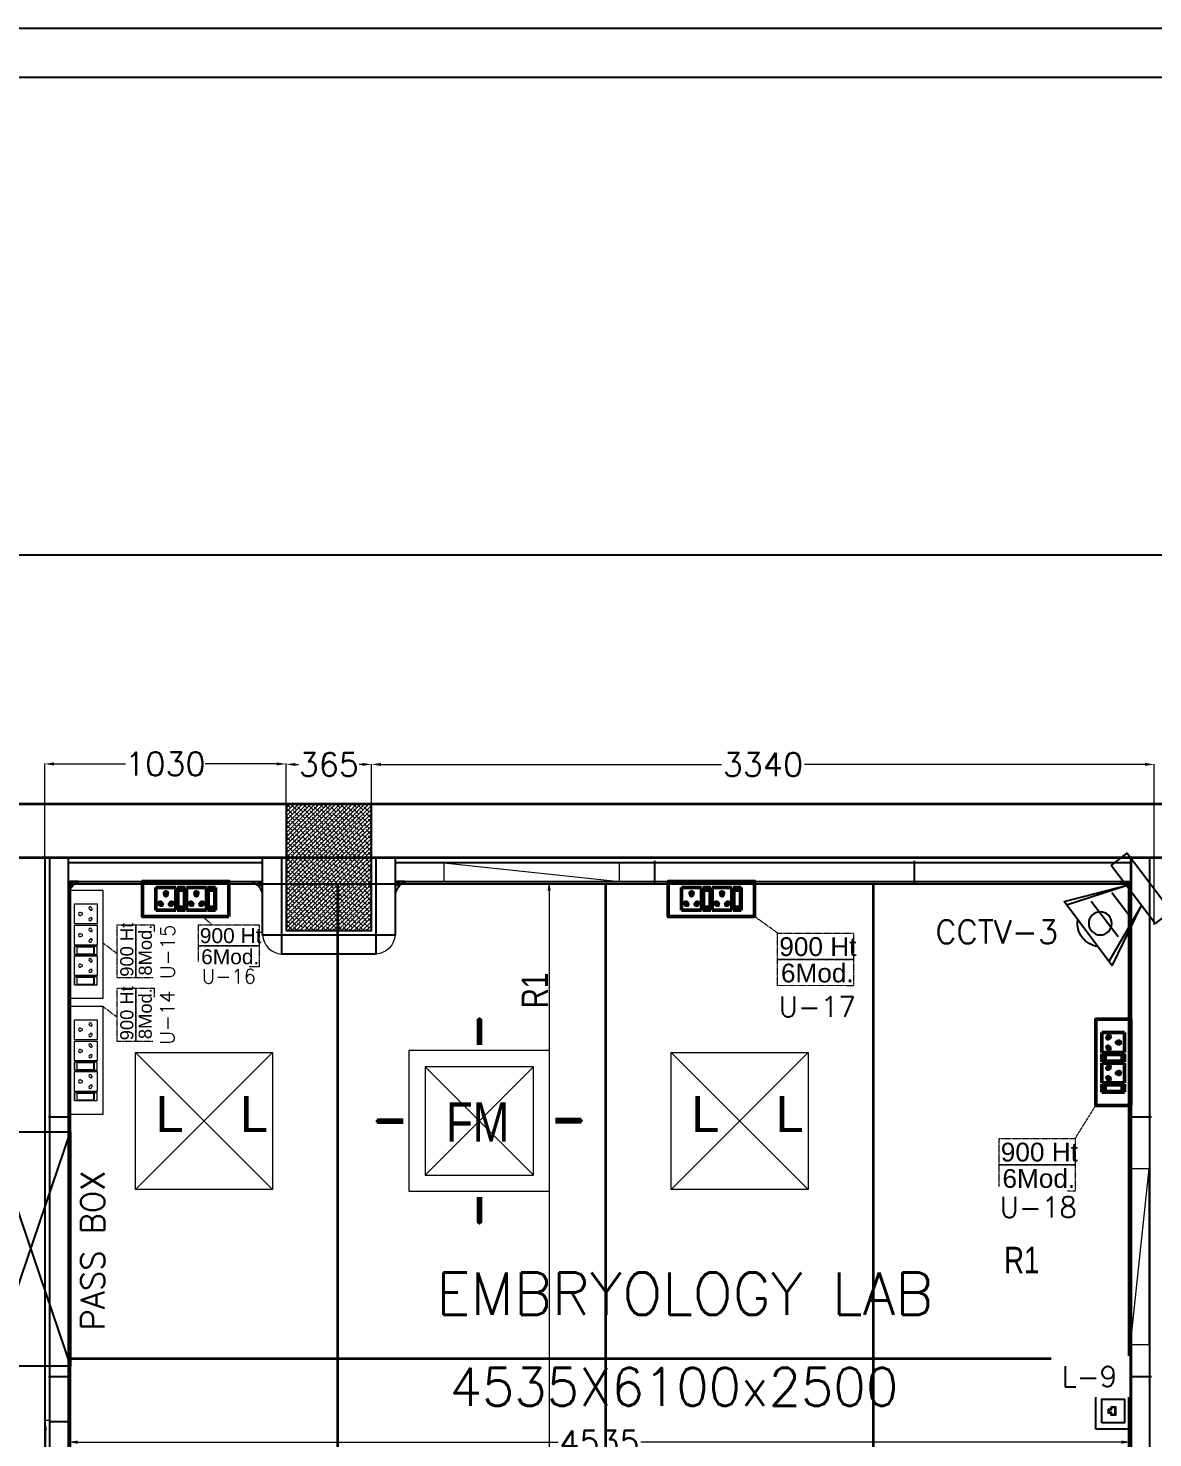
# Model space of a CAD drawing. Header units: millimetres. Extents: x -9331 to 31242, y -4188 to 24622.
# Drawn here: x 20885 to 25684, y 18608 to 24622 of the extents above; entities that cross this region are included whole.
import ezdxf
from ezdxf.enums import TextEntityAlignment as Align

# ---------------------------------------------------------------- set-up
doc = ezdxf.new("R2010")
doc.units = ezdxf.units.MM
for name, pattern in [('1', [0]), ('CONTINU', [0]), ('DASHED', [0.75, 0.5, -0.25]), ('DASHED2', [0.375, 0.25, -0.125])]:
    doc.linetypes.add(name, pattern=pattern)
for name, color, linetype, lineweight in [('0 Room description', 6, 'Continuous', 5), ('0 Room Dimensions', 7, 'Continuous', 0), ('90deg Corner', 96, 'Continuous', 0), ('Ahlada 50mm Ceiling Panels', 191, 'Continuous', 0), ('Ahlada 50mm Wall Panel', 94, 'Continuous', 0), ('Ahlada Coving', 3, 'Continuous', 0), ('D.F', 251, 'Continuous', 5), ('DIM', 7, 'Continuous', 0), ('ELE. 2N0S OF 6-16 UPS SOCKETS', 191, 'Continuous', 15), ('FA-FIRE TEXT', 7, 'Continuous', 0), ('MEP_HVAC_RA_RAISERS', 3, 'Continuous', 0), ('P-Wall', 8, 'Continuous', 35), ('Partition-80WP', 7, 'Continuous', 5), ('Supply Diffusers', 3, 'Continuous', 0)]:
    doc.layers.add(name, color=color, linetype=linetype, lineweight=lineweight)
doc.layers.add('CFT_LOOPING', color=7, linetype='1', lineweight=0, true_color=0xd6d600)
doc.layers.add('ELE-42W EMERGENCY DOWN LIGHT', color=7, linetype='Continuous', lineweight=0, true_color=0x608ec6)
for name, color, linetype in [('col', 5, 'Continuous'), ('Dimensions', 7, 'Continuous'), ('ELE-8M 6-16A UPS SOCKET', 223, 'Continuous'), ('ELE-LIGHTING TEXT', 7, 'Continuous'), ('ELE.LAN POINT', 3, 'Continuous'), ('LV.CC CEMARA', 66, 'Continuous'), ('MEP_HVAC_SUPPLY_DIFFUSER', 5, 'Continuous'), ('TEXT', 6, 'Continuous'), ('wall', 1, 'Continuous')]:
    doc.layers.add(name, color=color, linetype=linetype)
doc.styles.add('ARIAL', font='arial.ttf')
doc.styles.add('ARIEL', font='sanss___.ttf', dxfattribs={"width": 0.75})
doc.styles.add('ROMAN', font='arial.ttf', dxfattribs={"width": 0.8})
doc.styles.add('ROMANS', font='romans.shx')
doc.styles.add('ROMANT', font='romant.shx')
doc.styles.add('SIMPLEX', font='SIMPLEX')
doc.styles.get("Standard").update_dxf_attribs({"font": 'arial.ttf'})
doc.dimstyles.new('AEPL1', dxfattribs={"dimtxt": 100, "dimasz": 40, "dimexe": 1.25, "dimexo": 5, "dimtad": 0, "dimdec": 0, "dimtxsty": 'ROMANS', "dimcen": 2.5, "dimclrd": 250, "dimclre": 250, "dimclrt": 7, "dimadec": 0, "dimazin": 0, "dimtfac": 1, "dimtdec": 0, "dimtmove": 0, "dimatfit": 3, "dimfxl": 1, "dimlwd": 0, "dimlwe": 0, "dimarcsym": 0})
doc.dimstyles.get("Standard").update_dxf_attribs({"dimtxt": 0.18, "dimasz": 0.18, "dimexe": 0.18, "dimexo": 0.0625, "dimgap": 0.09, "dimtad": 0, "dimtih": 1, "dimtoh": 1, "dimdec": 4, "dimzin": 0, "dimdsep": 46, "dimtxsty": 'Standard', "dimcen": 0.09, "dimadec": 0, "dimazin": 0, "dimtfac": 1, "dimtdec": 4, "dimtofl": 0, "dimtmove": 0, "dimatfit": 3, "dimfxl": 1, "dimtolj": 1, "dimtzin": 0, "dimarcsym": 0})
pattern_1 = [(45, (-1465916.582, 211374.826), (-8.83883476, 8.83883476), []), (135, (-1465916.582, 211374.826), (-26.51650429, 8.83883476), [31.25, -18.75])]

# ---------------------------------------------------------------- blocks, each defined once
blk = doc.blocks.new('*D82')
at = {"layer": 'D.F', "color": 5, "lineweight": -2, "transparency": 16777216}
for p, q in [((-4079.5, 21312), (-4079.5, 22373.7)), ((-3579.5, 22373.5), (8403, 22373.5)), ((28695.5, 22373.5), (16713.1, 22373.5)), ((29195.5, 21312), (29195.5, 22373.7))]:
    blk.add_line(p, q, dxfattribs=at)
at = {"layer": 'D.F', "color": 5, "transparency": 16777216}
for points in [[(-3579.5, 22456.9), (-3579.5, 22290.2), (-4079.5, 22373.5)], [(28695.5, 22456.9), (28695.5, 22290.2), (29195.5, 22373.5)]]:
    blk.add_solid(points, dxfattribs=at)
at = {"layer": 'Defpoints', "color": 0, "transparency": 16777216}
for p in [(-4079.5, 22373.5), (-4079.5, 21312), (29195.5, 21312)]:
    blk.add_point(p, dxfattribs=at)
at = {"layer": 'D.F', "color": 7, "transparency": 16777216, "insert": (12558, 22373.5), "char_height": 750, "attachment_point": 5, "style": 'ROMANT'}
blk.add_mtext('\\A1;{\\H0.6667x;INFERTILITY CENTER}', dxfattribs=at)
blk = doc.blocks.new('A010004 Mezz.F. Layout Plan$0$b & c')
at = {"layer": 'Ahlada Coving', "color": 3}
for p, q in [((-4.1, 40.9), (-5.7, 42.5)), ((-2.7, 7.8), (-3.7, 7.8)), ((-3.7, 7.8), (-2.7, 6)), ((4.9, 15.3), (-2.7, 7.8)), ((-2.7, 6), (5.7, 14.4)), ((8.7, 11.4), (0.3, 3)), ((0.3, 3), (2.1, 2)), ((2.1, 3), (9.7, 10.6)), ((2.1, 2), (2.1, 3)), ((36.9, 0), (35.3, 1.6))]:
    blk.add_line(p, q, dxfattribs=at)
blk.add_lwpolyline([(-5.7, 30.7), (-5.7, 5.7), (0, 0), (25, 0), (22.8, 1.5), (13.2, 1.5), (3.6, 4.5), (3.6, 1.5), (0.6, 1.5), (-4.2, 6.3), (-4.2, 9.3), (-1.2, 9.3), (-4.2, 18.9), (-4.2, 28.4), (-5.7, 30.7)], dxfattribs=at)
for radius, start, end in [(44, 181.9548, 220.5976), (42.5, 184.1661, 265.906), (44, 222.2286, 227.7746), (44, 229.4056, 268.1119)]:
    blk.add_arc((38.3, 44), radius, start, end, dxfattribs=at)
blk = doc.blocks.new('90D_CORNER_COVE')
at = {"layer": '90deg Corner', "color": 3}
for p, q in [((-59.1, 65.5), (-40.3, 65.5)), ((-40.3, -15), (-40.3, 65.5)), ((-59.1, -15), (-40.3, -15)), ((-40.3, -15), (-40.3, -33.8)), ((-40.3, -15), (40.2, -15)), ((40.2, -15), (40.2, -33.8))]:
    blk.add_line(p, q, dxfattribs=at)
blk.add_arc((-48.7, -23.5), 89.4, 5.42879, 84.57121, dxfattribs=at)
blk = doc.blocks.new('*D86')
at = {"layer": 'Defpoints', "color": 0, "transparency": 16777216}
for p in [(21985.5, 21483), (20955.5, 21082), (21985.5, 21082)]:
    blk.add_point(p, dxfattribs=at)
at = {"layer": 'DIM', "color": 250, "lineweight": 0, "transparency": 16777216}
for p, q in [((20955.5, 21087), (20955.5, 21484.2)), ((20995.5, 21483), (21300.8, 21483)), ((21945.5, 21483), (21640.2, 21483)), ((21985.5, 21087), (21985.5, 21484.2))]:
    blk.add_line(p, q, dxfattribs=at)
at = {"layer": 'DIM', "color": 250, "transparency": 16777216}
for points in [[(20995.5, 21489.6), (20995.5, 21476.3), (20955.5, 21483)], [(21945.5, 21489.6), (21945.5, 21476.3), (21985.5, 21483)]]:
    blk.add_solid(points, dxfattribs=at)
at = {"layer": 'DIM', "color": 7, "transparency": 16777216, "insert": (21470.5, 21483), "char_height": 100, "attachment_point": 5, "style": 'ROMANS'}
blk.add_mtext('1030', dxfattribs=at)
blk = doc.blocks.new('*D87')
at = {"layer": 'Defpoints', "color": 0, "transparency": 16777216}
for p in [(25690.5, 21480.9), (22350.5, 20772), (25690.5, 20792)]:
    blk.add_point(p, dxfattribs=at)
at = {"layer": 'DIM', "color": 250, "lineweight": 0, "transparency": 16777216}
for p, q in [((22350.5, 20777), (22350.5, 21482.1)), ((22390.5, 21480.9), (23843.7, 21480.9)), ((25650.5, 21480.9), (24197.3, 21480.9)), ((25690.5, 20797), (25690.5, 21482.1))]:
    blk.add_line(p, q, dxfattribs=at)
at = {"layer": 'DIM', "color": 250, "transparency": 16777216}
for points in [[(22390.5, 21487.5), (22390.5, 21474.2), (22350.5, 21480.9)], [(25650.5, 21487.5), (25650.5, 21474.2), (25690.5, 21480.9)]]:
    blk.add_solid(points, dxfattribs=at)
at = {"layer": 'DIM', "color": 7, "transparency": 16777216, "insert": (24020.5, 21480.9), "char_height": 100, "attachment_point": 5, "style": 'ROMANS'}
blk.add_mtext('3340', dxfattribs=at)
blk = doc.blocks.new('Voice')
at = {"layer": 'ELE.LAN POINT', "color": 3}
for points in [[(0, -31.8), (127.9, -31.8), (127.9, 92), (0, 92)], [(21.9, -10), (106, -10), (106, 70.1), (21.9, 70.1)], [(77.3, 21.4), (69.7, 21.4), (69.7, 11.7), (58.1, 11.7), (58.1, 21.4), (50.6, 21.4), (50.6, 38.7), (77.3, 38.7)], [(75.9, 22.8), (68.4, 22.8), (68.4, 13), (59.5, 13), (59.5, 22.8), (52, 22.8), (52, 37.4), (75.9, 37.4)]]:
    blk.add_lwpolyline(points, close=True, dxfattribs=at)
blk = doc.blocks.new('CC CEMARA')
at = {"layer": 'LV.CC CEMARA', "linetype": 'ByBlock'}
for p, q in [((46.7, -104.5), (105.3, -34.9)), ((239.6, -66.6), (64.7, -12.2)), ((232.1, -75.7), (64.7, -12.2)), ((94.5, -242.4), (18.6, -67.1)), ((18.6, -67.1), (104.2, -230.6)), ((81.3, -159.1), (162.8, -62.4)), ((94.5, -242.4), (239.6, -66.6))]:
    blk.add_line(p, q, dxfattribs=at)
blk.add_lwpolyline([(110.8, 42.8), (66.4, 79.7), (-66.4, -79.7), (-22, -116.7)], close=True, dxfattribs=at)
blk.add_circle((133.5, -123.5), 32.9, dxfattribs=at)
blk.add_arc((131.6, -123.6), 66.7, 275.3702, 5.5412, dxfattribs=at)
blk = doc.blocks.new('5Y3AQY')
at = {"layer": 'ELE. 2N0S OF 6-16 UPS SOCKETS', "color": 72, "lineweight": 50}
for p, q in [((-311.5, -26.5), (-277.7, -26.5)), ((-311.5, -123.5), (-311.5, -26.5)), ((-311.5, -123.5), (-311.5, -26.5)), ((-308.7, -37), (-280.5, -37)), ((-308.7, -113), (-308.7, -37)), ((-308.7, -40.4), (-280.5, -40.4)), ((-280.5, -37), (-280.5, -113)), ((-277.7, -26.5), (-277.7, -123.5)), ((-272.1, -26.5), (-272.1, -123.5)), ((-187.1, -26.5), (-272.1, -26.5)), ((-187.1, -123.5), (-187.1, -26.5)), ((-181.4, -26.5), (-147.6, -26.5)), ((-181.4, -123.5), (-181.4, -26.5)), ((-181.4, -123.5), (-181.4, -26.5)), ((-178.6, -37), (-150.4, -37)), ((-178.6, -113), (-178.6, -37)), ((-178.6, -40.4), (-150.4, -40.4)), ((-150.4, -37), (-150.4, -113)), ((-147.6, -26.5), (-147.6, -123.5)), ((-57, -26.5), (-142, -26.5)), ((-142, -26.5), (-142, -123.5)), ((-57, -123.5), (-57, -26.5)), ((-280.5, -113), (-308.7, -113)), ((-150.4, -113), (-178.6, -113)), ((-311.5, -123.5), (-277.7, -123.5)), ((-277.7, -123.5), (-311.5, -123.5)), ((-272.1, -123.5), (-187.1, -123.5)), ((-181.4, -123.5), (-147.6, -123.5)), ((-147.6, -123.5), (-181.4, -123.5)), ((-142, -123.5), (-57, -123.5))]:
    blk.add_line(p, q, dxfattribs=at)
blk.add_lwpolyline([(-368.5, 0), (0, 0), (0, -150), (-368.5, -150)], close=True, dxfattribs=at)
for centre, radius, start, end in [((-253.8, -56.1), 5.7, 87.48997, 354.73109), ((-249.3, -52.1), 4.6, 284.90486, 157.31619), ((-209.8, -52.1), 4.6, 22.68381, 255.09514), ((-205.3, -56.1), 5.7, 185.26891, 92.51003), ((-123.7, -56.1), 5.7, 87.48997, 354.73109), ((-119.2, -52.1), 4.6, 284.90486, 157.31619), ((-79.7, -52.1), 4.6, 22.68381, 255.09514), ((-75.2, -56.1), 5.7, 185.26891, 92.51003), ((-229.6, -99), 6.62, 127.15837, 52.84163), ((-229.6, -92.3), 4.22, 341.40312, 198.59688), ((-99.5, -99), 6.62, 127.15837, 52.84163), ((-99.5, -92.3), 4.22, 341.40312, 198.59688)]:
    blk.add_arc(centre, radius, start, end, dxfattribs=at)
blk = doc.blocks.new('543E')
at = {"layer": 'ELE. 2N0S OF 6-16 UPS SOCKETS', "color": 72, "linetype": 'ByBlock'}
for p, q in [((-123.5, -57), (-123.5, -90.8)), ((-26.5, -57), (-123.5, -57)), ((-26.5, -57), (-123.5, -57)), ((-113, -59.8), (-113, -88)), ((-37, -59.8), (-113, -59.8)), ((-109.6, -59.8), (-109.6, -88)), ((-37, -88), (-37, -59.8)), ((-26.5, -57), (-26.5, -90.8)), ((-26.5, -90.8), (-26.5, -57)), ((-123.5, -90.8), (-26.5, -90.8)), ((-123.5, -96.4), (-26.5, -96.4)), ((-123.5, -181.4), (-123.5, -96.4)), ((-113, -88), (-37, -88)), ((-26.5, -96.4), (-26.5, -181.4)), ((-26.5, -181.4), (-123.5, -181.4)), ((-123.5, -187.1), (-123.5, -220.9)), ((-26.5, -187.1), (-123.5, -187.1)), ((-26.5, -187.1), (-123.5, -187.1)), ((-123.5, -220.9), (-26.5, -220.9)), ((-123.5, -311.5), (-123.5, -226.5)), ((-123.5, -226.5), (-26.5, -226.5)), ((-113, -189.9), (-113, -218)), ((-37, -189.9), (-113, -189.9)), ((-113, -218), (-37, -218)), ((-109.6, -189.9), (-109.6, -218)), ((-37, -218), (-37, -189.9)), ((-26.5, -187.1), (-26.5, -220.9)), ((-26.5, -220.9), (-26.5, -187.1)), ((-26.5, -226.5), (-26.5, -311.5)), ((-26.5, -311.5), (-123.5, -311.5)), ((-123.5, -402.2), (-123.5, -317.1)), ((-123.5, -317.1), (-26.5, -317.1)), ((-26.5, -317.1), (-26.5, -402.2)), ((-26.5, -402.2), (-123.5, -402.2))]:
    blk.add_line(p, q, dxfattribs=at)
blk.add_lwpolyline([(-150, 0), (-150, -459.1), (0, -459.1), (0, 0)], close=True, dxfattribs=at)
for centre, radius, start, end in [((-97.9, -119.2), 4.6, 112.68381, 345.09514), ((-93.9, -114.7), 5.7, 275.26891, 182.51003), ((-97.9, -158.6), 4.6, 14.90486, 247.31619), ((-93.9, -163.1), 5.7, 177.48997, 84.73109), ((-57.7, -138.9), 4.22, 71.40312, 288.59688), ((-51, -138.9), 6.62, 217.15837, 142.84163), ((-93.9, -244.8), 5.7, 275.26891, 182.51003), ((-97.9, -249.3), 4.6, 112.68381, 345.09514), ((-97.9, -288.7), 4.6, 14.90486, 247.31619), ((-93.9, -293.2), 5.7, 177.48997, 84.73109), ((-57.7, -269), 4.22, 71.40312, 288.59688), ((-51, -269), 6.62, 217.15837, 142.84163), ((-97.9, -339.9), 4.6, 112.68381, 345.09514), ((-93.9, -335.4), 5.7, 275.26891, 182.51003), ((-57.7, -359.7), 4.22, 71.40312, 288.59688), ((-51, -359.7), 6.62, 217.15837, 142.84163), ((-97.9, -379.4), 4.6, 14.90486, 247.31619), ((-93.9, -383.9), 5.7, 177.48997, 84.73109)]:
    blk.add_arc(centre, radius, start, end, dxfattribs=at)
blk = doc.blocks.new('54W EME')
for p, q in [((-292.5, 292.5), (292.5, -292.5)), ((292.5, 292.5), (-292.5, -292.5))]:
    blk.add_line(p, q)
at = {"layer": 'ELE-42W EMERGENCY DOWN LIGHT'}
blk.add_lwpolyline([(-292.5, -292.5), (-292.5, 292.5), (292.5, 292.5), (292.5, -292.5)], close=True, dxfattribs=at)
at = {"char_height": 154, "width": 324.958, "attachment_point": 1, "style": 'ARIAL'}
for insert in [(-206.9, 107), (152.9, 107)]:
    blk.add_mtext('L', dxfattribs=dict(at, insert=insert))
blk = doc.blocks.new('*D115')
at = {"layer": 'Defpoints', "color": 0, "transparency": 16777216}
for p in [(23069.4, 20982), (23069.4, 14882), (23108, 14882)]:
    blk.add_point(p, dxfattribs=at)
at = {"layer": 'Dimensions', "color": 250, "lineweight": 0, "transparency": 16777216}
for p, q in [((23074.4, 20982), (23109.3, 20982)), ((23108, 20942), (23108, 18106.4)), ((23108, 14922), (23108, 17757.6)), ((23074.4, 14882), (23109.3, 14882))]:
    blk.add_line(p, q, dxfattribs=at)
at = {"layer": 'Dimensions', "color": 250, "transparency": 16777216}
for points in [[(23101.3, 20942), (23114.7, 20942), (23108, 20982)], [(23101.3, 14922), (23114.7, 14922), (23108, 14882)]]:
    blk.add_solid(points, dxfattribs=at)
at = {"layer": 'Dimensions', "color": 7, "transparency": 16777216, "insert": (23108, 17932), "char_height": 100, "attachment_point": 5, "rotation": 90, "style": 'ROMANS'}
blk.add_mtext('6100', dxfattribs=at)
blk = doc.blocks.new('*D117')
at = {"layer": 'Defpoints', "color": 0, "transparency": 16777216}
for p in [(25590.5, 19052.8), (21055.5, 18739.9), (25590.5, 18589.2)]:
    blk.add_point(p, dxfattribs=at)
at = {"layer": 'Dimensions', "color": 250, "lineweight": 0, "transparency": 16777216}
for p, q in [((25590.5, 19047.8), (25590.5, 18588)), ((21055.5, 18734.9), (21055.5, 18588)), ((21095.5, 18589.2), (23146.2, 18589.2)), ((25550.5, 18589.2), (23499.8, 18589.2))]:
    blk.add_line(p, q, dxfattribs=at)
at = {"layer": 'Dimensions', "color": 250, "transparency": 16777216}
for points in [[(21095.5, 18595.9), (21095.5, 18582.6), (21055.5, 18589.2)], [(25550.5, 18595.9), (25550.5, 18582.6), (25590.5, 18589.2)]]:
    blk.add_solid(points, dxfattribs=at)
at = {"layer": 'Dimensions', "color": 7, "transparency": 16777216, "insert": (23323, 18589.2), "char_height": 100, "attachment_point": 5, "style": 'ROMANS'}
blk.add_mtext('4535', dxfattribs=at)
blk = doc.blocks.new('*D120')
at = {"layer": 'Defpoints', "color": 0, "transparency": 16777216}
for p in [(22350.5, 21480.9), (21985.5, 21312), (22350.5, 21312)]:
    blk.add_point(p, dxfattribs=at)
at = {"layer": 'Dimensions', "color": 250, "lineweight": 0, "transparency": 16777216}
for p, q in [((21985.5, 21317), (21985.5, 21482.1)), ((22025.5, 21480.9), (22038.8, 21480.9)), ((22310.5, 21480.9), (22297.2, 21480.9)), ((22350.5, 21317), (22350.5, 21482.1))]:
    blk.add_line(p, q, dxfattribs=at)
at = {"layer": 'Dimensions', "color": 250, "transparency": 16777216}
for points in [[(22025.5, 21487.5), (22025.5, 21474.2), (21985.5, 21480.9)], [(22310.5, 21487.5), (22310.5, 21474.2), (22350.5, 21480.9)]]:
    blk.add_solid(points, dxfattribs=at)
at = {"layer": 'Dimensions', "color": 7, "transparency": 16777216, "insert": (22168, 21480.9), "char_height": 100, "attachment_point": 5, "style": 'ROMANS'}
blk.add_mtext('365', dxfattribs=at)
blk = doc.blocks.new('*D104')
at = {"layer": 'Defpoints', "color": 0, "transparency": 16777216}
for p in [(21985.5, 21483), (20955.5, 21082), (21985.5, 21082)]:
    blk.add_point(p, dxfattribs=at)
at = {"layer": 'DIM', "color": 250, "lineweight": 0, "transparency": 16777216}
for p, q in [((20955.5, 21087), (20955.5, 21484.2)), ((20995.5, 21483), (21300.8, 21483)), ((21945.5, 21483), (21640.2, 21483)), ((21985.5, 21087), (21985.5, 21484.2))]:
    blk.add_line(p, q, dxfattribs=at)
at = {"layer": 'DIM', "color": 250, "transparency": 16777216}
for points in [[(20995.5, 21489.6), (20995.5, 21476.3), (20955.5, 21483)], [(21945.5, 21489.6), (21945.5, 21476.3), (21985.5, 21483)]]:
    blk.add_solid(points, dxfattribs=at)
at = {"layer": 'DIM', "color": 7, "transparency": 16777216, "insert": (21470.5, 21483), "char_height": 100, "attachment_point": 5, "style": 'ROMANS'}
blk.add_mtext('1030', dxfattribs=at)
blk = doc.blocks.new('*D105')
at = {"layer": 'Defpoints', "color": 0, "transparency": 16777216}
for p in [(25690.5, 21480.9), (22350.5, 20772), (25690.5, 20792)]:
    blk.add_point(p, dxfattribs=at)
at = {"layer": 'DIM', "color": 250, "lineweight": 0, "transparency": 16777216}
for p, q in [((22350.5, 20777), (22350.5, 21482.1)), ((22390.5, 21480.9), (23843.7, 21480.9)), ((25650.5, 21480.9), (24197.3, 21480.9)), ((25690.5, 20797), (25690.5, 21482.1))]:
    blk.add_line(p, q, dxfattribs=at)
at = {"layer": 'DIM', "color": 250, "transparency": 16777216}
for points in [[(22390.5, 21487.5), (22390.5, 21474.2), (22350.5, 21480.9)], [(25650.5, 21487.5), (25650.5, 21474.2), (25690.5, 21480.9)]]:
    blk.add_solid(points, dxfattribs=at)
at = {"layer": 'DIM', "color": 7, "transparency": 16777216, "insert": (24020.5, 21480.9), "char_height": 100, "attachment_point": 5, "style": 'ROMANS'}
blk.add_mtext('3340', dxfattribs=at)
blk = doc.blocks.new('*D109')
at = {"layer": 'Defpoints', "color": 0, "transparency": 16777216}
for p in [(20958.3, 18681.3), (20980.8, 18681.3), (20980.8, 17186.3)]:
    blk.add_point(p, dxfattribs=at)
at = {"layer": 'DIM', "color": 250, "lineweight": 0, "transparency": 16777216}
for p, q in [((20975.8, 18681.3), (20957.1, 18681.3)), ((20958.3, 18641.3), (20958.3, 18103.5)), ((20958.3, 17226.3), (20958.3, 17764.2)), ((20975.8, 17186.3), (20957.1, 17186.3))]:
    blk.add_line(p, q, dxfattribs=at)
at = {"layer": 'DIM', "color": 250, "transparency": 16777216}
for points in [[(20951.7, 18641.3), (20965, 18641.3), (20958.3, 18681.3)], [(20951.7, 17226.3), (20965, 17226.3), (20958.3, 17186.3)]]:
    blk.add_solid(points, dxfattribs=at)
at = {"layer": 'DIM', "color": 7, "transparency": 16777216, "insert": (20958.3, 17933.8), "char_height": 100, "attachment_point": 5, "rotation": 90, "style": 'ROMANS'}
blk.add_mtext('1495', dxfattribs=at)
blk = doc.blocks.new('FM3')
at = {"layer": 'Supply Diffusers'}
for p, q in [((234.6, -234.9), (-235.4, 235.1)), ((-235.4, -234.9), (234.6, 235.1))]:
    blk.add_line(p, q, dxfattribs=at)
at = {"layer": 'Supply Diffusers', "color": 7}
for points in [[(0.6, 451.1, 0, 150, 0), (0.6, 390.6, 25, 25, 0), (0.6, 330.1, 25, 25, 0)], [(-451.4, -0.9, 0, 150, 0), (-390.9, -0.9, 25, 25, 0), (-330.4, -0.9, 25, 25, 0)], [(450.6, 1.1, 0, 150, 0), (390.1, 1.1, 25, 25, 0), (329.6, 1.1, 25, 25, 0)], [(0.6, -450.9, 0, 150, 0), (0.6, -390.4, 25, 25, 0), (0.6, -329.9, 25, 25, 0)]]:
    blk.add_lwpolyline(points, format="xyseb", dxfattribs=at)
at = {"layer": 'Supply Diffusers', "linetype": 'DASHED', "ltscale": 5}
blk.add_lwpolyline([(-305.4, -304.9), (304.6, -304.9), (304.6, 305.1), (-305.4, 305.1)], close=True, dxfattribs=at)
at = {"layer": 'Supply Diffusers'}
blk.add_lwpolyline([(-235.4, -234.9), (234.6, -234.9), (234.6, 235.1), (-235.4, 235.1)], close=True, dxfattribs=at)
at = {"layer": 'Supply Diffusers', "style": 'ROMAN', "width": 0.8}
blk.add_text('FM', height=170, dxfattribs=at).set_placement((-144.4, -89.7))
blk = doc.blocks.new('SA DIFFUSER 600X600MM')
at = {"layer": 'Supply Diffusers', "color": 1, "xscale": 0.9836065573758823, "yscale": 0.9836065573758823, "zscale": 0.9836065573758823}
blk.add_blockref('FM3', (1302829.9, -127949.5, 14384.8), dxfattribs=at)

msp = doc.modelspace()

# ---------------------------------------------------------------- hatches: boundary and pattern name
at = {"layer": 'DIM'}
h = msp.add_hatch(dxfattribs=at)
h.set_pattern_fill('ANSI38', color=256, scale=100)
h.set_pattern_definition(pattern_1)
h.paths.add_polyline_path([(21985.51649, 20771.9863), (22350.51649, 20771.9863), (22350.51649, 21081.9863), (22350.51649, 21311.9863), (21985.51649, 21311.9863)])
h = msp.add_hatch(dxfattribs=at)
h.set_pattern_fill('ANSI38', color=256, scale=100)
h.set_pattern_definition(pattern_1)
h.paths.add_polyline_path([(21985.51649, 20771.9863), (22350.51649, 20771.9863), (22350.51649, 21081.9863), (22350.51649, 21311.9863), (21985.51649, 21311.9863)])

# ---------------------------------------------------------------- linework, layer by layer
for points in [[(31241.90189, 24622.29864), (31241.90189, -4187.97993), (-9331.18277, -4187.97993), (-9331.18277, 24622.29864)], [(31033.25271, 24413.64946), (31033.25271, -3979.33076), (-9122.53359, -3979.33076), (-9122.53359, 24413.64946)]]:
    msp.add_lwpolyline(points, close=True)
at = {"layer": 'Ahlada 50mm Ceiling Panels', "linetype": 'ByBlock', "lineweight": -2}
for p, q in [((21065.51649, 20971.9863), (25580.51649, 20971.9863)), ((21065.51649, 14891.9863), (21065.51649, 20971.9863)), ((22205.51649, 14891.9863), (22205.51649, 20971.9863)), ((22208.51649, 14891.9863), (22208.51649, 20971.9863)), ((23348.51649, 14891.9863), (23348.51649, 20971.9863)), ((23351.51649, 14891.9863), (23351.51649, 20971.9863)), ((24491.51649, 14891.9863), (24491.51649, 20971.9863)), ((24494.51649, 14891.9863), (24494.51649, 20971.9863)), ((25580.51649, 20971.9863), (25580.51649, 14891.9863)), ((21065.51649, 18947.4863), (25580.51649, 18947.4863)), ((21065.51649, 18944.4863), (25580.51649, 18944.4863))]:
    msp.add_line(p, q, dxfattribs=at)
at = {"layer": 'Ahlada 50mm Wall Panel', "linetype": 'ByBlock', "lineweight": -2}
for p, q in [((20975.51649, 21081.9863), (20975.51649, 16458.9863)), ((20975.51649, 21081.9863), (20975.51649, 18677.83877)), ((21055.51649, 21081.9863), (21055.51649, 16461.13383)), ((21055.51649, 21081.9863), (21055.51649, 18686.9863)), ((21055.51649, 21061.9863), (21885.51649, 21061.9863)), ((21055.51649, 21061.9863), (21885.51649, 21061.9863)), ((22450.51649, 21061.9863), (25590.51649, 21061.9863)), ((22450.51649, 21061.9863), (25590.51649, 21061.9863)), ((25590.51649, 21081.9863), (25590.51649, 14781.9863)), ((25670.51649, 21081.9863), (25670.51649, 14781.9863)), ((25670.51649, 21081.9863), (25670.51649, 14781.9863)), ((21055.51649, 20981.9863), (21885.51649, 20981.9863)), ((21055.51649, 20981.9863), (21885.51649, 20981.9863)), ((22450.51649, 20981.9863), (25590.51649, 20981.9863)), ((22450.51649, 20981.9863), (25590.51649, 20981.9863)), ((20975.51649, 18677.83877), (21055.51649, 18677.83877))]:
    msp.add_line(p, q, dxfattribs=at)
for points in [[(21965.51649, 21081.9863), (21965.51649, 20751.9863), (21885.51649, 20751.9863), (21885.51649, 21081.9863)], [(21965.51649, 21081.9863), (21965.51649, 20751.9863), (21885.51649, 20751.9863), (21885.51649, 21081.9863)], [(22450.51649, 21081.9863), (22450.51649, 20751.9863), (22370.51649, 20751.9863), (22370.51649, 21081.9863)], [(22450.51649, 21081.9863), (22450.51649, 20751.9863), (22370.51649, 20751.9863), (22370.51649, 21081.9863)]]:
    msp.add_lwpolyline(points, dxfattribs=at)
msp.add_lwpolyline([(21965.51649, 20751.9863), (21965.51649, 20671.9863), (22370.51649, 20671.9863), (22370.51649, 20751.9863)], close=True, dxfattribs=at)
msp.add_lwpolyline([(21965.51649, 20751.9863), (21965.51649, 20671.9863), (22370.51649, 20671.9863), (22370.51649, 20751.9863)], close=True, dxfattribs=at)
at = {"layer": 'CFT_LOOPING', "color": 7, "linetype": 'DASHED2', "ltscale": 5}
for p, q in [((21670.46311, 20796.85228), (21628.75562, 20831.9863)), ((24082.87598, 20761.46642), (23984.8817, 20831.9863)), ((21261.66378, 20675.33613), (21205.51649, 20717.80418)), ((21261.66378, 20404.23673), (21205.51649, 20446.70477)), ((25352.99627, 19884.79957), (25440.51649, 20025.25685))]:
    msp.add_line(p, q, dxfattribs=at)
for points in [[(21265.16378, 20569.73963), (21265.16378, 20797.11365), (21343.91378, 20797.11365), (21343.91378, 20569.73963)], [(21343.91378, 20569.73963), (21343.91378, 20797.11365), (21422.66378, 20797.11365), (21422.66378, 20569.73963)], [(21611.44713, 20796.85228), (21871.30314, 20796.85228), (21871.30314, 20706.85228), (21611.44713, 20706.85228)], [(24082.87598, 20761.46642), (24407.69599, 20761.46642), (24407.69599, 20648.96642), (24082.87598, 20648.96642)], [(21611.44713, 20706.85228), (21871.30314, 20706.85228), (21871.30314, 20616.85228), (21611.44713, 20616.85228)], [(24082.87598, 20648.96642), (24407.69599, 20648.96642), (24407.69599, 20536.46642), (24082.87598, 20536.46642)], [(21265.16378, 20298.64023), (21265.16378, 20526.01424), (21343.91378, 20526.01424), (21343.91378, 20298.64023)], [(21343.91378, 20298.64023), (21343.91378, 20526.01424), (21422.66378, 20526.01424), (21422.66378, 20298.64023)], [(25028.17626, 19884.79957), (25352.99627, 19884.79957), (25352.99627, 19772.29957), (25028.17626, 19772.29957)], [(25028.17626, 19772.29957), (25352.99627, 19772.29957), (25352.99627, 19659.79957), (25028.17626, 19659.79957)]]:
    msp.add_lwpolyline(points, close=True, dxfattribs=at)
at = {"layer": 'col'}
msp.add_lwpolyline([(21985.51649, 20771.9863), (22350.51649, 20771.9863), (22350.51649, 21311.9863), (21985.51649, 21311.9863)], close=True, dxfattribs=at)
msp.add_lwpolyline([(21985.51649, 20771.9863), (22350.51649, 20771.9863), (22350.51649, 21311.9863), (21985.51649, 21311.9863)], close=True, dxfattribs=at)
at = {"layer": 'Dimensions', "color": 30, "true_color": 0xf8991e}
for p, q in [((20725.34762, 18913.72022), (21065.51649, 19913.72022)), ((20725.37709, 19913.72022), (21065.51649, 18913.72022))]:
    msp.add_line(p, q, dxfattribs=at)
msp.add_lwpolyline([(20725.34762, 18913.72022), (20725.37709, 19913.72022), (21065.51649, 19913.72022), (21065.51649, 18913.72022)], close=True, dxfattribs=at)
at = {"layer": 'MEP_HVAC_RA_RAISERS'}
for p, q in [((23408.17907, 20980.14234), (22658.17907, 21060.14234)), ((25588.75143, 19005.07709), (25668.75143, 19755.07709))]:
    msp.add_line(p, q, dxfattribs=at)
for points in [[(23408.17907, 21060.14234), (22658.17907, 21060.14234), (22658.17907, 20980.14234), (23408.17907, 20980.14234)], [(25668.75143, 19005.07709), (25668.75143, 19755.07709), (25588.75143, 19755.07709), (25588.75143, 19005.07709)]]:
    msp.add_lwpolyline(points, close=True, dxfattribs=at)
at = {"layer": 'MEP_HVAC_RA_RAISERS', "lineweight": 25}
msp.add_lwpolyline([(23068.41652, 20956.76478, 0, 66.44725, 0), (23068.41482, 20879.24964, 0, 0, 0), (23068.41203, 20752.6493, 0, 0, 0), (23168.51809, 20752.6471, 0, 0, 0), (22893.38045, 20688.2506, 0, 0, 0), (23045.71576, 20688.24725, 0, 0, 0), (23045.71366, 20592.74581, 0, 0, 0)], format="xyseb", dxfattribs=at)
at = {"layer": 'P-Wall', "color": 8}
for p, q in [((26620.8428, 21311.9863), (14960.51649, 21311.9863)), ((26620.8428, 21081.9863), (14960.51649, 21081.9863))]:
    msp.add_line(p, q, dxfattribs=at)
at = {"layer": 'P-Wall', "color": 8, "linetype": 'Continuous'}
msp.add_line((25590.51649, 21081.9863), (25590.51649, 14781.9863), dxfattribs=at)
at = {"layer": 'Partition-80WP', "ltscale": 0.5}
for p, q in [((23555.84266, 21070.05841), (23555.84266, 20974.77064)), ((23558.84266, 21070.05841), (23558.84266, 20974.77064)), ((24663.84266, 21070.05841), (24663.84266, 20974.77064)), ((24666.84266, 21070.05841), (24666.84266, 20974.77064)), ((21066.73112, 19977.25685), (20971.44335, 19977.25685)), ((21066.73112, 19974.25685), (20971.44335, 19974.25685)), ((25678.18942, 19977.25685), (25582.90165, 19977.25685)), ((25678.18942, 19974.25685), (25582.90165, 19974.25685)), ((21066.73112, 18869.25685), (20971.44335, 18869.25685)), ((21066.73112, 18866.25685), (20971.44335, 18866.25685)), ((25678.18942, 18869.25685), (25582.90165, 18869.25685)), ((25678.18942, 18866.25685), (25582.90165, 18866.25685))]:
    msp.add_line(p, q, dxfattribs=at)
at = {"layer": 'wall', "color": 8, "linetype": 'ByBlock'}
for p, q in [((21985.51649, 21081.9863), (18680.51649, 21081.9863)), ((20955.51649, 21081.9863), (20955.51649, 16471.13383))]:
    msp.add_line(p, q, dxfattribs=at)

# ---------------------------------------------------------------- block references
at = {"layer": '90deg Corner', "rotation": 180}
msp.add_blockref('90D_CORNER_COVE', (21925.26649, 20736.9863), dxfattribs=at)
msp.add_blockref('90D_CORNER_COVE', (21925.26649, 20736.9863), dxfattribs=at)
at = {"layer": '90deg Corner', "xscale": -1, "rotation": 180}
msp.add_blockref('90D_CORNER_COVE', (22410.76649, 20736.9863), dxfattribs=at)
msp.add_blockref('90D_CORNER_COVE', (22410.76649, 20736.9863), dxfattribs=at)
at = {"layer": 'Ahlada Coving', "ltscale": 500, "yscale": 1.418185559101401, "zscale": 1.418185559101401}
for p, xscale, rotation in [((21055.51649, 20973.96384), 1.418185559101401, 270), ((21055.51649, 20973.96384), 1.418185559101401, 270), ((21885.51649, 20973.96383), -1.418185559101401, 89.99999999999967), ((21885.51649, 20973.96383), -1.418185559101401, 89.99999999999967), ((22450.51649, 20973.96384), 1.418185559101401, 270), ((22450.51649, 20973.96384), 1.418185559101401, 270), ((25590.51649, 20973.96383), -1.418185559101401, 89.99999999999967), ((25590.51649, 20973.96383), -1.418185559101401, 89.99999999999967)]:
    msp.add_blockref('A010004 Mezz.F. Layout Plan$0$b & c', p, dxfattribs=dict(at, xscale=xscale, rotation=rotation))
at = {"layer": 'ELE-42W EMERGENCY DOWN LIGHT', "linetype": 'ByBlock'}
for p in [(21635.51649, 19959.7363), (23921.51649, 19959.7363)]:
    msp.add_blockref('54W EME', p, dxfattribs=at)
at = {"layer": 'ELE-8M 6-16A UPS SOCKET', "color": 254, "linetype": 'ByBlock', "true_color": 0xdebad0, "rotation": 180}
for p in [(21055.51645, 20483.38812), (21055.51645, 19989.2568)]:
    msp.add_blockref('543E', p, dxfattribs=at)
at = {"layer": 'ELE. 2N0S OF 6-16 UPS SOCKETS', "color": 3, "linetype": 'ByBlock'}
for p, rotation in [((21373.17913, 20831.98635), 180), ((23616.40344, 20831.98635), 180), ((25440.51654, 20393.73511), 89.99999999999999)]:
    msp.add_blockref('5Y3AQY', p, dxfattribs=dict(at, rotation=rotation))
at = {"layer": 'ELE.LAN POINT', "color": 7, "xscale": -1.211286963933217, "yscale": 1.211286963933217, "zscale": 1.211286963933217, "rotation": 269.9999999999999}
msp.add_blockref('Voice', (25479.0781, 18644.32698), dxfattribs=at)
at = {"layer": 'LV.CC CEMARA', "xscale": -1.500000000000001, "yscale": 1.5, "zscale": 1.5, "rotation": 357.2623958888427}
msp.add_blockref('CC CEMARA', (25669.15582, 20978.20869), dxfattribs=at)
at = {"layer": 'MEP_HVAC_SUPPLY_DIFFUSER'}
msp.add_blockref('SA DIFFUSER 600X600MM', (-1280019.6732, 147909.11294, -14384.75971), dxfattribs=at)

# ---------------------------------------------------------------- texts
at = {"layer": '0 Room description', "style": 'SIMPLEX'}
msp.add_text('PASS BOX', height=100.8, rotation=90, dxfattribs=at).set_placement((21160.39411, 19406.57314, -1610550.98175), align=Align.MIDDLE)
msp.add_text('EMBRYOLOGY LAB', height=180, dxfattribs=at).set_placement((23686.72355, 19222.9057, -1610550.98175), align=Align.MIDDLE)
at = {"layer": '0 Room Dimensions', "lineweight": 0, "style": 'SIMPLEX'}
msp.add_text('4535X6100x2500', height=161.28, dxfattribs=at).set_placement((22683.28467, 18744.53884, 192927.39217))
at = {"layer": 'FA-FIRE TEXT', "color": 200, "linetype": 'CONTINU', "insert": (24757.03679, 20816.71708), "char_height": 100, "width": 279.8702918, "attachment_point": 1, "style": 'ROMANS'}
msp.add_mtext('{\\C256;CCTV-3\\P}', dxfattribs=at)
at = {"layer": 'MEP_HVAC_RA_RAISERS', "lineweight": 25, "insert": (22990.68468, 20441.06538), "char_height": 112.5, "width": 174.1508823, "attachment_point": 1, "rotation": 90, "style": 'ARIEL'}
msp.add_mtext('R1', dxfattribs=at)
at = {"layer": 'MEP_HVAC_RA_RAISERS', "lineweight": 25, "insert": (25049.67448, 19422.57148), "char_height": 112.5, "width": 174.1508823, "attachment_point": 1, "style": 'ARIEL'}
msp.add_mtext('R1', dxfattribs=at)
at = {"layer": 'TEXT', "color": 7, "char_height": 56, "attachment_point": 1, "rotation": 90}
for s, insert, width in [('\\A1;{\\fArial|b0|i0|c0|p34;900 Ht\\P}', (21277.81852, 20574.94892), 6270.5910422), ('\\A1;{\\fArial|b0|i0|c0|p34;8Mod.\\P}', (21356.56852, 20579.86208), 246.8023782), ('\\A1;{\\fArial|b0|i0|c0|p34;900 Ht\\P}', (21277.81852, 20303.84952), 6270.5910422), ('\\A1;{\\fArial|b0|i0|c0|p34;8Mod.\\P}', (21356.56852, 20308.76267), 246.8023782)]:
    msp.add_mtext(s, dxfattribs=dict(at, insert=insert, width=width))
at = {"layer": 'TEXT', "color": 7, "attachment_point": 1}
for s, insert, char_height, width in [('\\A1;{\\fArial|b0|i0|c0|p34;900 Ht\\P}', (21617.4006, 20782.38972), 64, 7166.3897626), ('\\A1;{\\fArial|b0|i0|c0|p34;6Mod.\\P}', (21623.01563, 20692.38972), 64, 282.0598608), ('\\A1;{\\fArial|b0|i0|c0|p34;900 Ht\\P}', (24090.31782, 20743.38822), 80, 8957.9872032), ('\\A1;{\\fArial|b0|i0|c0|p34;6Mod.\\P}', (24097.33661, 20630.88822), 80, 352.574826), ('\\A1;{\\fArial|b0|i0|c0|p34;900 Ht\\P}', (25035.6181, 19866.72137), 80, 8957.9872032), ('\\A1;{\\fArial|b0|i0|c0|p34;6Mod.\\P}', (25042.63689, 19754.22137), 80, 352.574826)]:
    msp.add_mtext(s, dxfattribs=dict(at, insert=insert, char_height=char_height, width=width))

# ---------------------------------------------------------------- dimensions: what is measured, and where the dimension line sits
at = {"layer": 'D.F'}
dim = msp.add_linear_dim(base=(-4079.48351, 22373.52129), p1=(29195.51649, 21311.9863), p2=(-4079.48351, 21311.9863), angle=180, text='{\\H0.6667x;INFERTILITY CENTER}', dimstyle='Standard', override={"dimscale": 1, "dimtxt": 750, "dimasz": 500, "dimtxsty": 'ROMANT', "dimclrd": 5, "dimclre": 5, "dimclrt": 7}, dxfattribs=at)
dim.commit()
dim.dimension.update_dxf_attribs({"geometry": '*D82', "text_midpoint": (12558.01649, 22373.52129), "dimtype": 161})
at = {"layer": 'DIM'}
for base, p1, p2, picture, middle in [((21985.51649, 21482.97669), (20955.51649, 21081.9863), (21985.51649, 21081.9863), '*D86', (21470.51649, 21482.97669)), ((21985.51649, 21482.97669), (20955.51649, 21081.9863), (21985.51649, 21081.9863), '*D104', (21470.51649, 21482.97669)), ((25690.51649, 21480.85551), (22350.51649, 20771.9863), (25690.51649, 20791.9863), '*D87', (24020.51649, 21480.85551)), ((25690.51649, 21480.85551), (22350.51649, 20771.9863), (25690.51649, 20791.9863), '*D105', (24020.51649, 21480.85551))]:
    dim = msp.add_linear_dim(base=base, p1=p1, p2=p2, dimstyle='AEPL1', dxfattribs=at)
    dim.commit()
    dim.dimension.update_dxf_attribs({"geometry": picture, "text_midpoint": middle, "dimtype": 160})
dim = msp.add_linear_dim(base=(20958.3222, 18681.33877), p1=(20980.78001, 17186.33877), p2=(20980.78001, 18681.33877), angle=90, dimstyle='AEPL1', dxfattribs=at)
dim.commit()
dim.dimension.update_dxf_attribs({"geometry": '*D109', "text_midpoint": (20958.3222, 17933.83877), "dimtype": 160})
at = {"layer": 'Dimensions'}
dim = msp.add_linear_dim(base=(22350.51649, 21480.85551), p1=(21985.51649, 21311.9863), p2=(22350.51649, 21311.9863), dimstyle='AEPL1', dxfattribs=at)
dim.commit()
dim.dimension.update_dxf_attribs({"geometry": '*D120', "text_midpoint": (22168.01649, 21480.85551)})
dim = msp.add_linear_dim(base=(23108.01516, 14881.9863), p1=(23069.35965, 20981.9863), p2=(23069.35965, 14881.9863), angle=90, dimstyle='AEPL1', dxfattribs=at)
dim.commit()
dim.dimension.update_dxf_attribs({"geometry": '*D115', "text_midpoint": (23108.01516, 17931.9863)})

# ---------------------------------------------------------------- next in the draw order: texts
at = {"layer": 'ELE-LIGHTING TEXT', "color": 200, "linetype": 'CONTINU', "attachment_point": 1, "style": 'ROMANS', "bg_fill": 2}
for s, insert, char_height, width in [('{\\C256;U-16', (21625.92171, 20607.65929), 61.25, 171.4205537), ('{\\C256;U-17\\P}', (24087.16378, 20491.23963), 87.5, 244.8865053), ('{\\C256;U-18\\P}', (25030.66378, 19635.23963), 87.5, 244.8865053), ('{\\C256;L-9\\P}', (25295.66378, 18912.73963), 87.5, 244.8865053)]:
    msp.add_mtext(s, dxfattribs=dict(at, insert=insert, char_height=char_height, width=width))
at = {"layer": 'ELE-LIGHTING TEXT', "color": 200, "linetype": 'CONTINU', "insert": (21447.66378, 20284.8351), "char_height": 61.25, "width": 171.4205537, "attachment_point": 1, "rotation": 90, "style": 'ROMANS', "bg_fill": 2}
msp.add_mtext('{\\C256;U-14\\P}', dxfattribs=at)

# ---------------------------------------------------------------- next in the draw order: linework, layer by layer
at = {"layer": 'Ahlada 50mm Wall Panel', "linetype": 'ByBlock', "lineweight": -2}
msp.add_line((25590.51649, 21081.9863), (25590.51649, 14781.9863), dxfattribs=at)
at = {"layer": 'MEP_HVAC_RA_RAISERS', "lineweight": 25}
msp.add_lwpolyline([(25565.37387, 19344.83964, 0, 66.44725, 0), (25487.85873, 19344.84134, 0, 0, 0), (25361.2584, 19344.84413, 0, 0, 0), (25361.25619, 19244.73807, 0, 0, 0), (25296.85969, 19519.87571, 0, 0, 0), (25296.85634, 19367.5404, 0, 0, 0), (25201.3549, 19367.5425, 0, 0, 0)], format="xyseb", dxfattribs=at)

# ---------------------------------------------------------------- next in the draw order: texts
at = {"layer": 'ELE-LIGHTING TEXT', "color": 200, "linetype": 'CONTINU', "insert": (21449.16378, 20565.73963), "char_height": 61.25, "width": 171.4205537, "attachment_point": 1, "rotation": 90, "style": 'ROMANS', "bg_fill": 2}
msp.add_mtext('{\\C256;U-15\\P}', dxfattribs=at)

# ---------------------------------------------------------------- next in the draw order: dimensions: what is measured, and where the dimension line sits
at = {"layer": 'Dimensions'}
dim = msp.add_linear_dim(base=(25590.51649, 18589.24363), p1=(21055.51649, 18739.9411), p2=(25590.51649, 19052.75254), dimstyle='AEPL1', dxfattribs=at)
dim.commit()
dim.dimension.update_dxf_attribs({"geometry": '*D117', "text_midpoint": (23323.01649, 18589.24363)})

doc.saveas('drawing.dxf')
